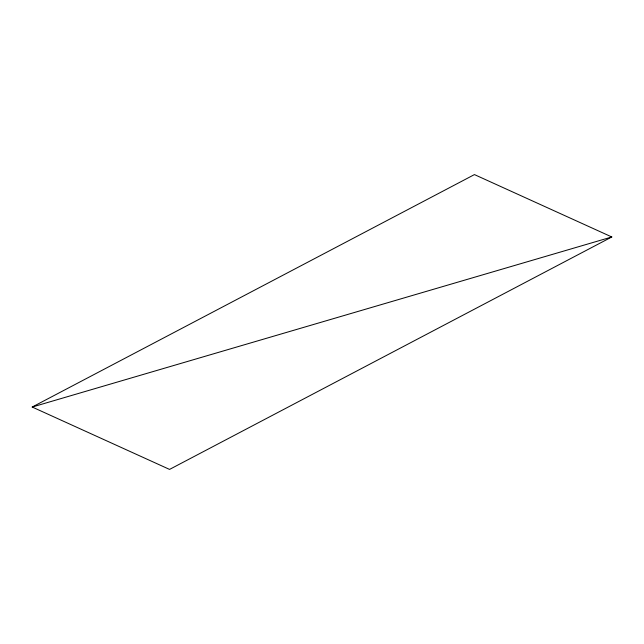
<?xml version="1.0" encoding="UTF-8"?>
<svg xmlns="http://www.w3.org/2000/svg" width="644" height="644" viewBox="0 0 644 644"><rect width="100%" height="100%" fill="white"/><g stroke="black" fill="none" stroke-linecap="round" stroke-linejoin="round"><path stroke-width="0.97" d="M32.2 407.032L474.443 174.588L611.8 236.968L169.557 469.412L32.2 407.032L611.8 236.968"/></g></svg>
